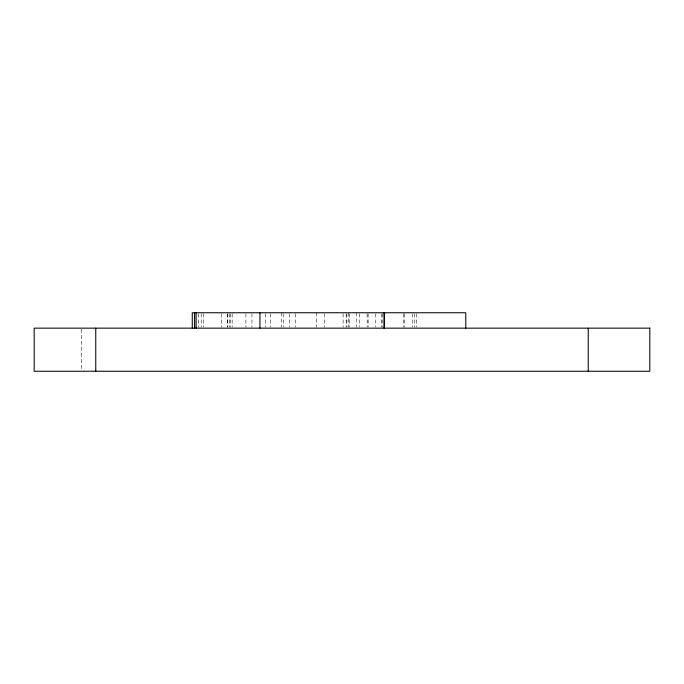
<?xml version="1.0" encoding="UTF-8"?>
<svg xmlns="http://www.w3.org/2000/svg" width="684" height="684" viewBox="0 0 684 684"><rect width="100%" height="100%" fill="white"/><g stroke="black" fill="none" stroke-linecap="round" stroke-linejoin="round"><path stroke-width="0.51" stroke-dasharray="3.42 2.56" d="M416.633 313.785L416.633 327.123M414.718 313.785L414.718 327.123M412.726 313.785L412.726 327.123M404.5 313.785L404.5 327.123M403.227 313.785L403.227 327.123M382.245 313.785L382.168 327.123M381.527 313.785L381.527 327.123M375.781 313.785L375.781 327.123M368.12 313.785L368.12 327.123M367.163 313.785L367.163 327.123M359.262 313.785L359.262 327.123M356.313 312.759L356.313 327.123M349.293 313.785L349.293 327.123M348.652 312.759L348.652 327.123M346.899 313.785L346.899 327.123M346.181 313.785L346.181 327.123M343.111 313.785L343.111 327.123M324.72 313.785L324.72 327.123M316.418 312.759L316.418 327.123M295.36 313.785L295.36 327.123M289.289 313.785L289.289 327.123M283.227 313.785L283.227 327.123M281.312 312.759L281.312 327.123M270.3 313.785L270.3 327.123M265.358 313.785L265.358 327.123M251.951 313.785L251.951 327.123M245.889 313.785L245.889 327.123M232.167 313.785L232.167 327.123M230.251 313.785L230.251 327.123M229.371 313.785L229.371 327.123M227.695 313.785L227.695 327.123M227.379 313.785L227.379 327.123M221.317 313.785L221.317 327.123M203.439 313.785L203.439 327.123M201.207 313.785L201.207 327.123M198.334 313.785L198.334 327.123M81.362 329.201L81.362 370.189"/><path stroke-width="1.03" d="M588.24 328.149L588.24 371.241M465.778 328.149L465.778 312.759L192.272 312.759L192.272 328.149M384.399 312.759L384.399 328.149M384.083 312.759L384.083 328.149M259.929 312.759L259.929 328.149M196.103 312.759L196.103 328.149M194.581 312.759L194.581 328.149M95.76 328.149L95.76 371.241M649.8 328.149L34.2 328.149L34.2 371.241L649.8 371.241L649.8 328.149"/></g></svg>
